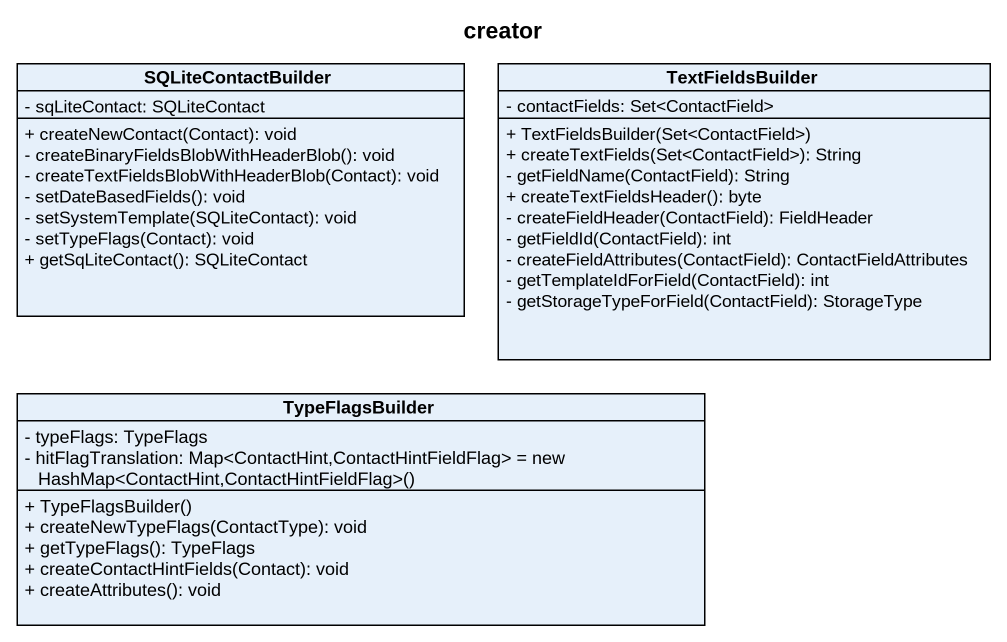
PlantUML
@startuml
title creator
hide circle
hide empty members
skinparam classAttributeIconSize 0
class SQLiteContactBuilder {
  - sqLiteContact: SQLiteContact
  + createNewContact(Contact): void
  - createBinaryFieldsBlobWithHeaderBlob(): void
  - createTextFieldsBlobWithHeaderBlob(Contact): void
  - setDateBasedFields(): void
  - setSystemTemplate(SQLiteContact): void
  - setTypeFlags(Contact): void
  + getSqLiteContact(): SQLiteContact
}
class TextFieldsBuilder {
  - contactFields: Set<ContactField>
  + TextFieldsBuilder(Set<ContactField>)
  + createTextFields(Set<ContactField>): String
  - getFieldName(ContactField): String
  + createTextFieldsHeader(): byte
  - createFieldHeader(ContactField): FieldHeader
  - getFieldId(ContactField): int
  - createFieldAttributes(ContactField): ContactFieldAttributes
  - getTemplateIdForField(ContactField): int
  - getStorageTypeForField(ContactField): StorageType
}
class TypeFlagsBuilder {
  - typeFlags: TypeFlags
  {field} - hitFlagTranslation: Map<ContactHint,ContactHintFieldFlag> = new HashMap<ContactHint,ContactHintFieldFlag>()
  + TypeFlagsBuilder()
  + createNewTypeFlags(ContactType): void
  + getTypeFlags(): TypeFlags
  + createContactHintFields(Contact): void
  + createAttributes(): void
}
@enduml
